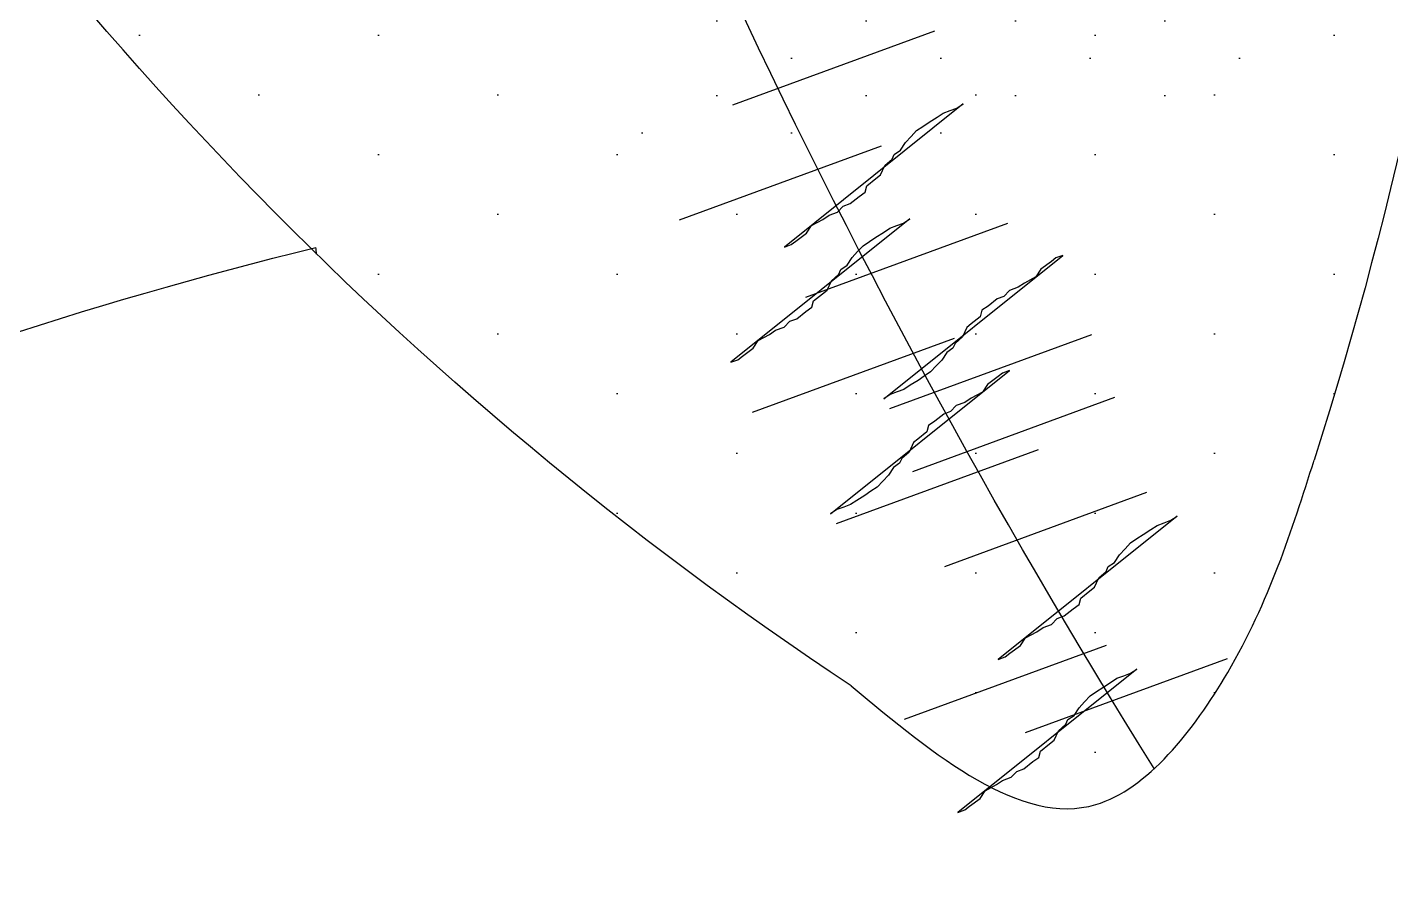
# Model space of a CAD drawing. Extents: x 3694 to 117786, y 20013 to 108631.
# Drawn here: x 25843.6 to 25971.1, y 84177.2 to 84256.7 of the extents above; entities that cross this region are included whole.
import ezdxf

# ---------------------------------------------------------------- set-up
doc = ezdxf.new("R2010")
doc.units = 0
doc.header["$LTSCALE"] = 1000
doc.header["$MEASUREMENT"] = 0
doc.layers.add('家具', color=253, linetype='Continuous')

# ---------------------------------------------------------------- blocks, each defined once
blk = doc.blocks.new('A$C6CBF3060')
at = {"layer": '家具'}
h = blk.add_hatch(dxfattribs=at)
h.set_pattern_fill('DOTS', color=8, scale=335.2800000195158, angle=-90.00000000000001, style=0)
h.set_pattern_definition([(270, (30849.11753504153, -17862.99907829171), (20.95500000121973, -10.47750000060987), [0, -20.95500000121974])])
edge = h.paths.add_edge_path()
edge.add_spline(control_points=[(3620.032944355196, 1020.167978249578), (3621.856950601301, 1029.223950294458), (3623.640356767137, 1038.254456721312), (3629.075648781851, 1066.661334569191), (3632.509525532267, 1085.952194047979), (3638.452392537998, 1124.35439882104), (3640.907859724044, 1143.394177388276), (3645.504487169259, 1187.965857300234), (3647.380020918004, 1213.570567535007), (3652.138734003369, 1291.274453085276), (3654.163834771207, 1344.379333391011), (3661.075878760414, 1425.081640880471), (3664.018153472578, 1452.133973591473), (3670.094233668715, 1492.753120009336), (3672.397098293724, 1506.299475706379), (3677.679535390045, 1533.370511049969), (3680.683231559953, 1546.95785375061), (3688.042565591692, 1576.433232332645), (3692.477545640613, 1592.158136530725), (3700.184732509224, 1618.288209221257), (3703.394472055632, 1628.838867633007), (3706.570199849586, 1639.277341819994)], knot_values=[0.007594318894714291, 0.007594318894714291, 0.007594318894714291, 0.007594318894714291, 1.009331685129112, 1.009331685129112, 3.166903830014817, 3.166903830014817, 5.324475974900523, 5.324475974900523, 8.146713981276132, 8.146713981276132, 13.78698518195698, 13.78698518195698, 16.6071207822974, 16.6071207822974, 18.01718858246761, 18.01718858246761, 19.42725638263783, 19.42725638263783, 21.11840045899928, 21.11840045899928, 22.2881602581128, 22.2881602581128, 22.2881602581128, 22.2881602581128], degree=3, periodic=0)
edge.add_ellipse((1789.99904669042, 2201.081587384349), major_axis=(1412.244489359956, 1412.244489359956), ratio=0.9999999999999818, start_angle=-61.33743676422674, end_angle=-48.55714826964773)
edge.add_ellipse((1789.99904669042, 1953.25083809936), major_axis=(1412.24448935993, -1412.24448935993), ratio=0.9999999999999885, start_angle=48.5571482696466, end_angle=61.33743676426361)
edge.add_spline(control_points=[(3706.570199849455, 2515.055083664098), (3703.394472055566, 2525.493557850958), (3700.184732509093, 2536.044216262839), (3692.477545640737, 2562.174288952727), (3688.042565592012, 2577.899193150166), (3680.683231560659, 2607.374571730539), (3677.679535390882, 2620.961914430154), (3672.397098294947, 2648.032949771052), (3670.094233670054, 2661.579305466817), (3664.018153474113, 2702.198451881093), (3661.075878761818, 2729.250784589662), (3655.986670472266, 2788.670379265524), (3654.145087228251, 2820.934697647885), (3652.42359686167, 2852.807937005808)], knot_values=[0.007594318904541566, 0.007594318904541566, 0.007594318904541566, 0.007594318904541566, 1.177354118008585, 1.177354118008585, 2.868498194319651, 2.868498194319651, 4.278565994361959, 4.278565994361959, 5.688633794404266, 5.688633794404266, 8.508769394488882, 8.508769394488882, 11.91787256770212, 11.91787256770212, 11.91787256770212, 11.91787256770212], degree=3, periodic=0)
edge.add_ellipse((3646.657623284387, 2875.236412280854), major_axis=(16.37502602226822, 16.37502602226821), ratio=0.9999999999995666, start_angle=225.8035234418923, end_angle=239.417541532368, ccw=False)
edge.add_ellipse((3511.087514728119, 3239.193560838379), major_axis=(290.1065513937293, 290.1065513937293), ratio=0.9999999999994232, start_angle=234.5429178462428, end_angle=244.3434878472222, ccw=False)
edge.add_ellipse((4291.384683319397, 2715.78940374251), major_axis=(510.6161812649055, -510.6161812649058), ratio=0.9999999999999988, start_angle=215.5301837112753, end_angle=236.2784491778619)
edge.add_ellipse((8058.381468311782, 2243.98490320702), major_axis=(3173.045961291781, -3173.045961291782), ratio=1, start_angle=220.7753203818918, end_angle=231.6420249032678)
edge.add_ellipse((4599.337569821713, 1341.637200631933), major_axis=(756.0877006785541, 756.0877006785539), ratio=0.9999999999999949, start_angle=113.9930274311128, end_angle=139.4777875760855)
edge.add_ellipse((3519.680850986653, 1232.139841819859), major_axis=(20.77520892349397, -20.77520892349398), ratio=0.999999999999889, start_angle=29.349690518414718, end_angle=107.31395154978779, ccw=False)
edge.add_ellipse((3261.400831811123, 1475.541992198378), major_axis=(269.5263520561113, -269.5263520561115), ratio=0.9999999999999978, start_angle=326.06965526290503, end_angle=363.74867896470926, ccw=False)
edge.add_ellipse((2985.936513544038, 1255.583835869416), major_axis=(269.5447157602681, 269.5447157602681), ratio=0.9999999999729833, start_angle=289.4364312615882, end_angle=291.1525348597326, ccw=False)
edge.add_ellipse((3270.637057203829, -411.6684627259383), major_axis=(1063.437138938921, 1063.437138938921), ratio=0.9999999999999937, start_angle=35.30528515153998, end_angle=42.74492259143477, ccw=False)
edge.add_ellipse((3474.324288661912, 860.0126218386868), major_axis=(153.1024992137935, -153.1024992137935), ratio=0.999999999999859, start_angle=92.70420918075928, end_angle=121.7648417998393, ccw=False)
edge = h.paths.add_edge_path()
edge.add_ellipse((3560.315809361586, 903.7363475695056), major_axis=(59.62128638761727, 59.62128638761727), ratio=0.9999999999999157, start_angle=248.1334738211491, end_angle=277.7178630449272)
edge.add_ellipse((3511.524035592221, 931.7299106341088), major_axis=(99.19644208316629, 99.19644208316625), ratio=0.9999999999997502, start_angle=-79.30676778778508, end_angle=-64.31921627686972)
edge.add_ellipse((3386.72601415019, 2442.541419907149), major_axis=(1116.038544759257, -1116.038544759258), ratio=0.9999999999999984, start_angle=303.32411686118166, end_angle=324.37804893725087, ccw=False)
edge.add_spline(control_points=[(3067.313977831232, 896.8829783906913), (3067.116512627828, 894.6964287364499), (3066.26218761129, 885.1096334103167), (3065.674442368967, 875.0971932240427), (3064.819310103077, 865.6985716819399)], knot_values=[0, 0, 0, 0, 0.2418033642713523, 1.052830296575082, 1.052830296575082, 1.052830296575082, 1.052830296575082], degree=3, periodic=0)
edge.add_ellipse((3026.907071228037, 868.9988679855887), major_axis=(26.90938323527025, 26.90938323527025), ratio=0.9999999999999187, start_angle=238.7767705824798, end_angle=310.27284356007203, ccw=False)
edge.add_ellipse((3357.089655062053, 4875.541364723143), major_axis=(2868.190797183439, -2868.19079718344), ratio=0.999999999999999, start_angle=310.4593117003497, end_angle=318.3404531218047)
edge = h.paths.add_edge_path()
edge.add_ellipse((3560.315809361266, 3250.596077914459), major_axis=(59.62128638763784, -59.62128638763787), ratio=0.9999999999995934, start_angle=82.28213695507955, end_angle=111.8665261788591)
edge.add_ellipse((3357.089655062751, -721.208939239179), major_axis=(2868.190797183605, 2868.190797183604), ratio=0.9999999999999925, start_angle=41.65954687821016, end_angle=49.54410408661445)
edge.add_ellipse((3026.730802552287, 3285.298579970644), major_axis=(26.90938323526915, -26.90938323526915), ratio=0.9999999999999033, start_angle=49.98346972011012, end_angle=121.3236457343994, ccw=False)
edge.add_spline(control_points=[(3064.642559511616, 3288.604407622486), (3064.979431703308, 3284.907876167901), (3065.254021153691, 3281.472108143695), (3065.500446844075, 3278.209911560098)], knot_values=[0, 0, 0, 0, 0.3189857557440551, 0.3189857557440551, 0.3189857557440551, 0.3189857557440551], degree=3, periodic=0)
edge.add_ellipse((3494.988468096315, -267.6566824607653), major_axis=(2525.631590611771, -2525.631590611772), ratio=0.9999999999999991, start_angle=132.8754075785099, end_angle=141.9062269296692, ccw=False)
edge = h.paths.add_edge_path()
edge.add_ellipse((3346.428693505171, 2814.744027245259), major_axis=(221.1621733483969, -221.1621733483971), ratio=0.9999999999999994, start_angle=219.8560000035077, end_angle=290.9319768433341)
edge.add_ellipse((3437.151632962174, 2555.301954592251), major_axis=(155.4479335070494, -155.4479335070496), ratio=0.9999999999999929, start_angle=231.8281592482279, end_angle=294.8810682384705)
edge.add_ellipse((2813.700149012111, 2180.201737340405), major_axis=(405.3237387993505, 405.3237387993504), ratio=0.9999999999999992, start_angle=285.52623263396157, end_angle=332.11357467867344, ccw=False)
edge.add_ellipse((3523.712787324905, 1599.059105694443), major_axis=(258.8230775298201, 258.82307752982), ratio=0.9999999999999818, start_angle=80.19826500577827, end_angle=130.5062586859865)
edge.add_ellipse((3249.266929159778, 1365.594833926676), major_axis=(196.0891473908119, -196.0891473908119), ratio=0.9999999999999981, start_angle=154.0384846775883, end_angle=216.6923729745889)
edge.add_ellipse((3335.197817287255, 909.3636444261319), major_axis=(433.6778078787909, 433.6778078787906), ratio=0.999999999999949, start_angle=80.98112304628877, end_angle=109.8781780001218)
edge.add_ellipse((18467.36806691358, 2025.981614987111), major_axis=(11109.2260467442, 11109.22604674419), ratio=0.9999999999995928, start_angle=138.1241672681158, end_angle=138.7143909774701)
edge.add_spline(control_points=[(2789.552410904224, 1008.188427614892), (2796.579734544641, 1007.746763104577), (2803.725178327077, 1007.646570336328), (2811.231307050359, 1007.927036234807)], knot_values=[2.293510373809953, 2.293510373809953, 2.293510373809953, 2.293510373809953, 2.979732802934619, 2.979732802934619, 2.979732802934619, 2.979732802934619], degree=3, periodic=0)
edge.add_spline(control_points=[(2811.231307050359, 1007.927036234807), (2815.450479755054, 1008.084685284808), (2826.805456678361, 1008.812973134682), (2842.780722635296, 1010.871307693131), (2839.120250166125, 1024.618026985154), (2842.859477051599, 1028.393799632864), (2845.636094539273, 1029.971073038905)], knot_values=[2.979732802934619, 2.979732802934619, 2.979732802934619, 2.979732802934619, 3.36545639614831, 3.990521829336836, 4.278466320926378, 4.605763273049225, 4.605763273049225, 4.605763273049225, 4.605763273049225], degree=3, periodic=0)
edge.add_spline(control_points=[(2845.636094539273, 1029.971073038905), (2848.422474729079, 1031.553892203377), (2852.001820499405, 1032.702305534669), (2855.58116626992, 1033.850718865961)], knot_values=[4.605763273049225, 4.605763273049225, 4.605763273049225, 4.605763273049225, 4.934211014792284, 4.934211014792284, 4.934211014792284, 4.934211014792284], degree=3, periodic=0)
edge.add_ellipse((3270.637057203829, -411.6684627259383), major_axis=(1063.437138939227, 1063.437138939227), ratio=0.9999999999998375, start_angle=52.795632896919415, end_angle=61.02050574382298, ccw=False)
edge.add_ellipse((3199.316362891543, 1348.14039130005), major_axis=(212.5834902189315, 212.5834902189315), ratio=0.9999999999999212, start_angle=165.6335501199894, end_angle=198.8130742464472, ccw=False)
edge.add_ellipse((3199.413119119788, 1029.520550322999), major_axis=(217.1797520411045, -217.1797520411046), ratio=0.9999999999998674, start_angle=151.0252170128921, end_angle=192.4102655699839, ccw=False)
edge.add_ellipse((3551.448439235653, 1156.134686465819), major_axis=(331.0872910150433, -331.0872910150434), ratio=0.9999999999999813, start_angle=177.8463850309959, end_angle=203.8962665094932, ccw=False)
edge.add_ellipse((2984.329156197491, 1140.779664811776), major_axis=(308.6143108805782, 308.6143108805783), ratio=0.99999999999966, start_angle=2.0533838449994732, end_angle=10.260448050109005, ccw=False)
edge.add_spline(control_points=[(3281.687451026184, 1460.253654765613), (3290.639455244702, 1453.204405174176), (3313.081898206045, 1435.532118832798), (3303.305460116768, 1498.775473405309), (3326.318821677465, 1533.829908224947), (3353.544751881607, 1593.430233467796), (3320.947959299898, 1659.060984562777), (3340.190178442157, 1740.826539046509), (3356.126177953687, 1827.657185362103), (3415.808870579021, 1863.793903553702), (3424.432073950476, 1919.337591101754), (3457.289777258164, 1907.517444122117), (3458.775801431591, 1924.683027975876), (3459.456346832347, 1933.619102174609)], knot_values=[28.72622828787619, 28.72622828787619, 28.72622828787619, 28.72622828787619, 29.65137003608691, 31.04553471454428, 32.97090723718488, 34.80045963000916, 37.53798117998499, 40.13244696109814, 43.73799823656201, 46.29924793153518, 47.53881564063179, 48.20545028199999, 48.98405692497199, 48.98405692497199, 48.98405692497199, 48.98405692550385], degree=3, periodic=0)
edge.add_ellipse((-2827.432287128104, 2095.358859361608), major_axis=(4446.972478264837, 4446.972478264834), ratio=0.9999999999999976, start_angle=-46.47369586912973, end_angle=-42.84626635100496)
edge.add_spline(control_points=[(3457.093905025751, 2331.703914353799), (3455.691781476875, 2345.589783137202), (3452.514928848803, 2370.097512984801), (3408.946969250035, 2401.111465854163), (3388.218704290179, 2469.690945094218), (3352.769053081218, 2533.335634224328), (3364.030625280458, 2604.82269811142), (3327.271703467311, 2627.476138575294), (3294.9122366675, 2714.330123526699), (3294.341436591865, 2693.091429919492)], knot_values=[0, 0, 0, 1.163513729807164e-12, 1.426783815582302, 2.507845637052222, 5.446644405802077, 8.794161911986935, 10.36550993041577, 12.19506232323765, 14.47634677036475, 14.47634677036475, 14.47634677036475, 14.47634677036475], degree=3, periodic=0)
edge.add_ellipse((3687.441035538191, 2947.473610607776), major_axis=(331.0872910150615, -331.0872910150615), ratio=0.9999999999999547, start_angle=233.1899730444863, end_angle=257.9076692015958, ccw=False)
edge.add_ellipse((3372.605812031026, 3149.559701468508), major_axis=(217.1797520411107, -217.1797520411108), ratio=0.9999999999999556, start_angle=244.6759739839959, end_angle=286.0610225410798, ccw=False)
edge.add_ellipse((3301.30499854072, 2839.020160634274), major_axis=(212.5834902198476, 212.5834902198476), ratio=0.9999999999956851, start_angle=85.14470269029368, end_angle=91.45268943398088, ccw=False)
edge.add_ellipse((3267.100022714898, 4450.91484517249), major_axis=(983.775240623166, 983.775240623166), ratio=0.9999999999998531, start_angle=208.0880272447276, end_angle=218.4118439115923, ccw=False)
edge.add_spline(control_points=[(2862.37711883695, 3119.814991966967), (2856.867087630577, 3121.622537046678), (2851.35705642408, 3123.430082126131), (2848.768473186879, 3126.813406541194)], knot_values=[4.42752981046754, 4.42752981046754, 4.42752981046754, 4.42752981046754, 4.934211014792284, 4.934211014792284, 4.934211014792284, 4.934211014792284], degree=3, periodic=0)
edge.add_ellipse((3341.197146602492, 3246.534314250937), major_axis=(358.3427787361459, -358.3427787361463), ratio=0.999999999999975, start_angle=238.6648212037559, end_angle=277.816367146285)
h = blk.add_hatch(dxfattribs=at)
h.set_pattern_fill('DOTS', color=8, scale=178.8160000104085, angle=-90.00000000000001, style=0)
h.set_pattern_definition([(90, (19419.91467265415, 11841.09606291521), (11.17600000065053, 5.588000000325262), [0, -11.17600000065053])])
edge = h.paths.add_edge_path(flags=17)
edge.add_ellipse((3512.052022088705, 1537.039152838337), major_axis=(23.25952561888595, -23.25952561888596), ratio=0.9999999999999566, start_angle=197.4293742980922, end_angle=247.2256321012528)
edge.add_ellipse((3405.089068006848, 1488.22521427691), major_axis=(59.90464916680112, 59.9046491668011), ratio=0.9999999999999393, start_angle=-19.5751923782937, end_angle=24.16555291353093)
edge.add_ellipse((3447.156263500743, 1522.360028411396), major_axis=(32.94986328206128, 32.94986328206127), ratio=0.9999999999999538, start_angle=-5.078446253501681, end_angle=59.84114380388081, ccw=False)
edge = h.paths.add_edge_path(flags=17)
edge.add_ellipse((2756.634867780711, 1621.855052317827), major_axis=(481.3748926490825, -481.3748926490827), ratio=0.9999999999980935, start_angle=400.4122738737361, end_angle=401.14692602743605, ccw=False)
edge.add_ellipse((3381.541444735376, 1556.026816461963), major_axis=(38.8000368264333, -38.80003682643331), ratio=0.9999999999998465, start_angle=56.96626177507412, end_angle=128.4606080737423)
edge.add_ellipse((3389.654311773622, 1631.853647203665), major_axis=(15.12758440161141, -15.12758440161141), ratio=0.9999999999999712, start_angle=310.0022228544645, end_angle=447.0101969954212)
edge.add_ellipse((3345.102416092785, 1578.430038740866), major_axis=(64.19840911925914, -64.19840911925917), ratio=0.9999999999999993, start_angle=43.53494098790259, end_angle=93.25647343301858, ccw=False)
edge = h.paths.add_edge_path()
edge.add_ellipse((3173.060657035217, 1553.928150722095), major_axis=(242.037112230793, 242.037112230793), ratio=0.9999999999999936, start_angle=258.5394166081302, end_angle=308.1497845990816, ccw=False)
edge.add_spline(control_points=[(3362.180682135797, 1268.625603414799), (3354.239474415954, 1262.044177846979), (3344.133058035513, 1253.668294793435), (3335.545590784393, 1259.297138530506), (3333.822581068765, 1260.887023014075)], knot_values=[0, 0, 0, 0, 1.42238482592121, 1.810204922351612, 1.810204922351612, 1.810204922351612, 1.810204922351612], degree=3, periodic=0)
edge.add_ellipse((2756.634867796784, 1621.855052313091), major_axis=(481.3748926400921, -481.3748926400922), ratio=0.9999999999984875, start_angle=12.9785078464626, end_angle=17.57136510295455)
edge.add_ellipse((3199.671737715864, 1567.906436618163), major_axis=(216.1019309944975, -216.1019309944976), ratio=0.9999999999999805, start_angle=346.8345493291795, end_angle=397.9332034731351)
edge.add_ellipse((3045.703676463672, 1632.760466246171), major_axis=(331.3486877331227, -331.3486877331229), ratio=0.9999999999999989, start_angle=32.37103093941994, end_angle=75.25655211311418)
edge.add_ellipse((2456.054096705782, 1773.593615179783), major_axis=(706.3772336368138, 706.3772336368138), ratio=0.9999999999997193, start_angle=-39.52687022804582, end_angle=-36.92237628317469)
edge.add_spline(control_points=[(3445.111206679256, 1913.963218771354), (3448.830660995882, 1914.128447938096), (3460.107711744393, 1911.968167921183), (3462.998604643501, 1900.275516595619), (3464.95021363916, 1892.381940352421)], knot_values=[0, 0, 0, 0, 0.5819764206049407, 1.791185280154921, 1.791185280154921, 1.791185280154921, 1.791185280154921], degree=3, periodic=0)
edge.add_ellipse((3015.109885895014, 1642.828336586739), major_axis=(363.7535715408054, -363.7535715408055), ratio=0.9999999999999993, start_angle=390.3935585979345, end_angle=434.019778702312, ccw=False)
edge = h.paths.add_edge_path()
edge.add_spline(control_points=[(3421.156827763138, 1894.308101638162), (3425.036458086157, 1901.313424356293), (3430.42926785857, 1911.051046157649), (3441.925963692418, 1913.821720852757), (3445.111206679256, 1913.963218771354)], knot_values=[1.791185280154921, 1.791185280154921, 1.791185280154921, 1.791185280154921, 3.069002213139684, 3.567391534373676, 3.567391534373676, 3.567391534373676, 3.567391534373676], degree=3, periodic=0)
edge.add_ellipse((2456.054096705782, 1773.593615179525), major_axis=(706.3772336370577, 706.3772336370574), ratio=0.999999999999922, start_angle=320.47312977196174, end_angle=323.0776237168323, ccw=False)
edge.add_ellipse((3756.002993319547, 1614.615316424457), major_axis=(281.0686011683609, 281.0686011683609), ratio=0.9999999999999806, start_angle=95.23358330781208, end_angle=138.9317992611657)
edge.add_ellipse((3762.004384130836, 1449.86522315249), major_axis=(300.7962628522073, -300.7962628522074), ratio=0.9999999999999956, start_angle=206.1422413992029, end_angle=244.4432589827649)
edge.add_ellipse((2756.634867796784, 1621.855052313091), major_axis=(481.3748926400507, -481.3748926400505), ratio=0.999999999997209, start_angle=372.9785078464747, end_angle=377.5713651029771, ccw=False)
edge.add_spline(control_points=[(3333.822581068765, 1260.887023014075), (3331.207753867588, 1263.299820316828), (3324.080109855582, 1273.317570021227), (3320.953744327249, 1283.146645357101), (3318.856340284947, 1289.740737492688)], knot_values=[1.810204922351612, 1.810204922351612, 1.810204922351612, 1.810204922351612, 2.398757922429805, 3.598446597238173, 3.598446597238173, 3.598446597238173, 3.598446597238173], degree=3, periodic=0)
edge.add_ellipse((3689.15860647869, 1407.743611630103), major_axis=(274.8167086013966, 274.8167086013965), ratio=0.9999999999999986, start_angle=107.85150721330089, end_angle=152.6753304847041, ccw=False)
edge.add_ellipse((3633.610958523866, 1676.428645746197), major_axis=(215.1838922609005, 215.1838922609004), ratio=0.9999999999999896, start_angle=89.27769578140129, end_angle=152.4675057723358, ccw=False)
h = blk.add_hatch(dxfattribs=at)
h.set_pattern_fill('DOTS', color=8, scale=111.7600000065053, angle=-90.00000000000001, style=0)
h.set_pattern_definition([(270, (-19907.95070793648, 91951.28892525556), (6.985000000406579, -3.492500000203292), [0, -6.98500000040658])])
edge = h.paths.add_edge_path()
edge.add_ellipse((3314.360527629164, 911.2052765641201), major_axis=(290.1065513936987, 290.1065513936986), ratio=0.9999999999998728, start_angle=35.18648228385678, end_angle=43.96553536475812)
edge.add_ellipse((3190.559378030208, 1364.542107422694), major_axis=(97.66234371941425, -97.6623437194143), ratio=0.9999999999999937, start_angle=26.80313823718866, end_angle=71.9801915166628)
edge.add_ellipse((2984.329156197491, 1140.779664811329), major_axis=(308.6143108806361, 308.6143108806361), ratio=0.9999999999999354, start_angle=338.5948503737864, end_angle=356.0153580243669, ccw=False)
at = {"layer": '家具', "color": 8, "linetype": 'Continuous'}
for p, q in [((3354.386428699756, 1329.85447852697), (3373.289640224175, 1322.928730022682)), ((3354.386428699756, 1329.85447852697), (3373.289640224175, 1322.928730022682)), ((3354.386428699756, 1329.85447852697), (3373.289640224175, 1322.928730022682)), ((3354.386428699756, 1329.85447852697), (3373.289640224175, 1322.928730022682)), ((3359.378851743895, 1319.088501204711), (3378.282063268212, 1312.162752700646)), ((3359.378851743895, 1319.088501204711), (3378.282063268212, 1312.162752700646)), ((3359.378851743895, 1319.088501204711), (3378.282063268212, 1312.162752700646)), ((3359.378851743895, 1319.088501204711), (3378.282063268212, 1312.162752700646)), ((3366.409735525252, 1304.9771085922), (3347.506524000964, 1311.902857096491)), ((3366.409735525252, 1304.9771085922), (3347.506524000964, 1311.902857096491)), ((3366.409735525252, 1304.9771085922), (3347.506524000964, 1311.902857096491)), ((3366.409735525252, 1304.9771085922), (3347.506524000964, 1311.902857096491)), ((3358.566038018507, 1294.561306110845), (3339.66282649419, 1301.48705461491)), ((3358.566038018507, 1294.561306110845), (3339.66282649419, 1301.48705461491)), ((3358.566038018507, 1294.561306110845), (3339.66282649419, 1301.48705461491)), ((3358.566038018507, 1294.561306110845), (3339.66282649419, 1301.48705461491)), ((3371.40215856929, 1294.211131270167), (3352.498947044973, 1301.136879774425)), ((3371.40215856929, 1294.211131270167), (3352.498947044973, 1301.136879774425)), ((3371.40215856929, 1294.211131270167), (3352.498947044973, 1301.136879774425)), ((3371.40215856929, 1294.211131270167), (3352.498947044973, 1301.136879774425)), ((3356.412987455384, 1288.684747036808), (3337.509775931037, 1295.610495540874)), ((3356.412987455384, 1288.684747036808), (3337.509775931037, 1295.610495540874)), ((3356.412987455384, 1288.684747036808), (3337.509775931037, 1295.610495540874)), ((3356.412987455384, 1288.684747036808), (3337.509775931037, 1295.610495540874)), ((3363.558461062647, 1283.795328788779), (3344.655249538228, 1290.721077292845)), ((3363.558461062647, 1283.795328788779), (3344.655249538228, 1290.721077292845)), ((3363.558461062647, 1283.795328788779), (3344.655249538228, 1290.721077292845)), ((3363.558461062647, 1283.795328788779), (3344.655249538228, 1290.721077292845)), ((3334.547163770032, 1286.697846918636), (3353.450375294378, 1279.772098414345)), ((3334.547163770032, 1286.697846918636), (3353.450375294378, 1279.772098414345)), ((3334.547163770032, 1286.697846918636), (3353.450375294378, 1279.772098414345)), ((3334.547163770032, 1286.697846918636), (3353.450375294378, 1279.772098414345)), ((3338.321391183214, 1272.398005651317), (3357.224602707567, 1265.472257147219)), ((3338.321391183214, 1272.398005651317), (3357.224602707567, 1265.472257147219)), ((3338.321391183214, 1272.398005651317), (3357.224602707567, 1265.472257147219)), ((3338.321391183214, 1272.398005651317), (3357.224602707567, 1265.472257147219)), ((3326.984996074374, 1271.150604542985), (3345.888207598786, 1264.224856038694)), ((3326.984996074374, 1271.150604542985), (3345.888207598786, 1264.224856038694)), ((3326.984996074374, 1271.150604542985), (3345.888207598786, 1264.224856038694)), ((3326.984996074374, 1271.150604542985), (3345.888207598786, 1264.224856038694))]:
    blk.add_line(p, q, dxfattribs=at)
for points in [[(3368.426514159357, 1309.655262091172), (3367.78512971192, 1309.890252181202), (3367.362838898749, 1310.226840860691), (3366.357911160667, 1310.958765741954), (3365.892769280654, 1311.674794167673), (3364.829933528417, 1312.246065358424), (3364.247296603498, 1312.641401560395), (3363.445566044102, 1312.935139172943), (3362.921369062933, 1313.489981978226), (3362.279984615408, 1313.724972068259), (3361.435402989191, 1314.398149427037), (3360.852766064148, 1314.793485629009), (3360.708316407887, 1315.392019009501), (3359.86373478164, 1316.065196368476), (3359.441443968564, 1316.401785047736), (3359.03504961107, 1317.278159585425), (3358.350814096695, 1317.892589421659), (3358.147616917915, 1318.330776690407), (3357.564979992967, 1318.726112892375), (3357.09983811299, 1319.442141317872), (3356.575948710459, 1319.997823631842), (3356.052059307935, 1320.553505945591), (3355.469422382921, 1320.948842147369), (3354.886785457973, 1321.344178349369), (3354.144641929546, 1321.79795449509), (3353.562005004533, 1322.193290697094), (3352.920620557037, 1322.428280787124), (3352.279236109476, 1322.663270877158), (3351.696599184463, 1323.058607078936)], [(3368.426514159357, 1309.655262091172), (3367.78512971192, 1309.890252181202), (3367.362838898749, 1310.226840860691), (3366.357911160667, 1310.958765741954), (3365.892769280654, 1311.674794167673), (3364.829933528417, 1312.246065358424), (3364.247296603498, 1312.641401560395), (3363.445566044102, 1312.935139172943), (3362.921369062933, 1313.489981978226), (3362.279984615408, 1313.724972068259), (3361.435402989191, 1314.398149427037), (3360.852766064148, 1314.793485629009), (3360.708316407887, 1315.392019009501), (3359.86373478164, 1316.065196368476), (3359.441443968564, 1316.401785047736), (3359.03504961107, 1317.278159585425), (3358.350814096695, 1317.892589421659), (3358.147616917915, 1318.330776690407), (3357.564979992967, 1318.726112892375), (3357.09983811299, 1319.442141317872), (3356.575948710459, 1319.997823631842), (3356.052059307935, 1320.553505945591), (3355.469422382921, 1320.948842147369), (3354.886785457973, 1321.344178349369), (3354.144641929546, 1321.79795449509), (3353.562005004533, 1322.193290697094), (3352.920620557037, 1322.428280787124), (3352.279236109476, 1322.663270877158), (3351.696599184463, 1323.058607078936)], [(3368.426514159357, 1309.655262091172), (3367.78512971192, 1309.890252181202), (3367.362838898749, 1310.226840860691), (3366.357911160667, 1310.958765741954), (3365.892769280654, 1311.674794167673), (3364.829933528417, 1312.246065358424), (3364.247296603498, 1312.641401560395), (3363.445566044102, 1312.935139172943), (3362.921369062933, 1313.489981978226), (3362.279984615408, 1313.724972068259), (3361.435402989191, 1314.398149427037), (3360.852766064148, 1314.793485629009), (3360.708316407887, 1315.392019009501), (3359.86373478164, 1316.065196368476), (3359.441443968564, 1316.401785047736), (3359.03504961107, 1317.278159585425), (3358.350814096695, 1317.892589421659), (3358.147616917915, 1318.330776690407), (3357.564979992967, 1318.726112892375), (3357.09983811299, 1319.442141317872), (3356.575948710459, 1319.997823631842), (3356.052059307935, 1320.553505945591), (3355.469422382921, 1320.948842147369), (3354.886785457973, 1321.344178349369), (3354.144641929546, 1321.79795449509), (3353.562005004533, 1322.193290697094), (3352.920620557037, 1322.428280787124), (3352.279236109476, 1322.663270877158), (3351.696599184463, 1323.058607078936)], [(3368.426514159357, 1309.655262091172), (3367.78512971192, 1309.890252181202), (3367.362838898749, 1310.226840860691), (3366.357911160667, 1310.958765741954), (3365.892769280654, 1311.674794167673), (3364.829933528417, 1312.246065358424), (3364.247296603498, 1312.641401560395), (3363.445566044102, 1312.935139172943), (3362.921369062933, 1313.489981978226), (3362.279984615408, 1313.724972068259), (3361.435402989191, 1314.398149427037), (3360.852766064148, 1314.793485629009), (3360.708316407887, 1315.392019009501), (3359.86373478164, 1316.065196368476), (3359.441443968564, 1316.401785047736), (3359.03504961107, 1317.278159585425), (3358.350814096695, 1317.892589421659), (3358.147616917915, 1318.330776690407), (3357.564979992967, 1318.726112892375), (3357.09983811299, 1319.442141317872), (3356.575948710459, 1319.997823631842), (3356.052059307935, 1320.553505945591), (3355.469422382921, 1320.948842147369), (3354.886785457973, 1321.344178349369), (3354.144641929546, 1321.79795449509), (3353.562005004533, 1322.193290697094), (3352.920620557037, 1322.428280787124), (3352.279236109476, 1322.663270877158), (3351.696599184463, 1323.058607078936)], [(3373.418937203496, 1298.889284769106), (3372.777552755935, 1299.124274859136), (3372.355261942794, 1299.460863538621), (3371.350334204712, 1300.192788419889), (3370.885192324698, 1300.908816845604), (3369.822356572557, 1301.480088036358), (3369.239719647543, 1301.875424238329), (3368.437989088139, 1302.169161850685), (3367.913792106978, 1302.72400465616), (3367.272407659417, 1302.95899474619), (3366.427826033207, 1303.632172104972), (3365.845189108193, 1304.027508306943), (3365.70073945199, 1304.626041687436), (3364.856157825743, 1305.299219046407), (3364.433867012609, 1305.635807725703), (3364.027472655114, 1306.512182263359), (3363.343237140711, 1307.126612099622), (3363.140039962025, 1307.564799368338), (3362.557403036983, 1307.960135570342), (3362.092261156999, 1308.676163995835), (3361.568371754467, 1309.231846309776), (3361.044482351943, 1309.787528623525), (3360.46184542706, 1310.182864825303), (3359.879208502047, 1310.578201027303), (3359.137064973591, 1311.031977173025), (3358.554428048577, 1311.427313375025), (3357.913043601053, 1311.662303465058), (3357.271659153492, 1311.897293555092), (3356.689022228602, 1312.29262975687)], [(3373.418937203496, 1298.889284769106), (3372.777552755935, 1299.124274859136), (3372.355261942794, 1299.460863538621), (3371.350334204712, 1300.192788419889), (3370.885192324698, 1300.908816845604), (3369.822356572557, 1301.480088036358), (3369.239719647543, 1301.875424238329), (3368.437989088139, 1302.169161850685), (3367.913792106978, 1302.72400465616), (3367.272407659417, 1302.95899474619), (3366.427826033207, 1303.632172104972), (3365.845189108193, 1304.027508306943), (3365.70073945199, 1304.626041687436), (3364.856157825743, 1305.299219046407), (3364.433867012609, 1305.635807725703), (3364.027472655114, 1306.512182263359), (3363.343237140711, 1307.126612099622), (3363.140039962025, 1307.564799368338), (3362.557403036983, 1307.960135570342), (3362.092261156999, 1308.676163995835), (3361.568371754467, 1309.231846309776), (3361.044482351943, 1309.787528623525), (3360.46184542706, 1310.182864825303), (3359.879208502047, 1310.578201027303), (3359.137064973591, 1311.031977173025), (3358.554428048577, 1311.427313375025), (3357.913043601053, 1311.662303465058), (3357.271659153492, 1311.897293555092), (3356.689022228602, 1312.29262975687)], [(3373.418937203496, 1298.889284769106), (3372.777552755935, 1299.124274859136), (3372.355261942794, 1299.460863538621), (3371.350334204712, 1300.192788419889), (3370.885192324698, 1300.908816845604), (3369.822356572557, 1301.480088036358), (3369.239719647543, 1301.875424238329), (3368.437989088139, 1302.169161850685), (3367.913792106978, 1302.72400465616), (3367.272407659417, 1302.95899474619), (3366.427826033207, 1303.632172104972), (3365.845189108193, 1304.027508306943), (3365.70073945199, 1304.626041687436), (3364.856157825743, 1305.299219046407), (3364.433867012609, 1305.635807725703), (3364.027472655114, 1306.512182263359), (3363.343237140711, 1307.126612099622), (3363.140039962025, 1307.564799368338), (3362.557403036983, 1307.960135570342), (3362.092261156999, 1308.676163995835), (3361.568371754467, 1309.231846309776), (3361.044482351943, 1309.787528623525), (3360.46184542706, 1310.182864825303), (3359.879208502047, 1310.578201027303), (3359.137064973591, 1311.031977173025), (3358.554428048577, 1311.427313375025), (3357.913043601053, 1311.662303465058), (3357.271659153492, 1311.897293555092), (3356.689022228602, 1312.29262975687)], [(3373.418937203496, 1298.889284769106), (3372.777552755935, 1299.124274859136), (3372.355261942794, 1299.460863538621), (3371.350334204712, 1300.192788419889), (3370.885192324698, 1300.908816845604), (3369.822356572557, 1301.480088036358), (3369.239719647543, 1301.875424238329), (3368.437989088139, 1302.169161850685), (3367.913792106978, 1302.72400465616), (3367.272407659417, 1302.95899474619), (3366.427826033207, 1303.632172104972), (3365.845189108193, 1304.027508306943), (3365.70073945199, 1304.626041687436), (3364.856157825743, 1305.299219046407), (3364.433867012609, 1305.635807725703), (3364.027472655114, 1306.512182263359), (3363.343237140711, 1307.126612099622), (3363.140039962025, 1307.564799368338), (3362.557403036983, 1307.960135570342), (3362.092261156999, 1308.676163995835), (3361.568371754467, 1309.231846309776), (3361.044482351943, 1309.787528623525), (3360.46184542706, 1310.182864825303), (3359.879208502047, 1310.578201027303), (3359.137064973591, 1311.031977173025), (3358.554428048577, 1311.427313375025), (3357.913043601053, 1311.662303465058), (3357.271659153492, 1311.897293555092), (3356.689022228602, 1312.29262975687)], [(3342.37290199579, 1308.883963472384), (3343.014286443315, 1308.648973382351), (3343.436577256485, 1308.312384702866), (3344.441504994575, 1307.580459821602), (3344.906646874551, 1306.864431395883), (3345.970322135159, 1306.292852626397), (3346.552959060202, 1305.897516424586), (3347.354689619569, 1305.603778812037), (3347.878886600767, 1305.048936006755), (3348.520271048263, 1304.813945916725), (3349.364852674509, 1304.140768557976), (3349.947489599552, 1303.745432355972), (3350.091939255726, 1303.146898975287), (3350.935681373601, 1302.47402919508), (3351.357972186677, 1302.137440515817), (3351.764366544172, 1301.261065978131), (3352.448602058539, 1300.646636141897), (3352.651799237225, 1300.208448873149), (3353.234436162238, 1299.813112671178), (3353.69957804228, 1299.097084245652), (3354.223467444783, 1298.541401931714), (3354.747356847278, 1297.985719617966), (3355.329993772226, 1297.590383416187), (3355.912630697239, 1297.195047214183), (3356.655613734125, 1296.740963489698), (3357.238250659138, 1296.34562728789), (3357.879635106699, 1296.110637197889), (3358.521019554195, 1295.875647107823), (3359.103656479143, 1295.480310905856)], [(3342.37290199579, 1308.883963472384), (3343.014286443315, 1308.648973382351), (3343.436577256485, 1308.312384702866), (3344.441504994575, 1307.580459821602), (3344.906646874551, 1306.864431395883), (3345.970322135159, 1306.292852626397), (3346.552959060202, 1305.897516424586), (3347.354689619569, 1305.603778812037), (3347.878886600767, 1305.048936006755), (3348.520271048263, 1304.813945916725), (3349.364852674509, 1304.140768557976), (3349.947489599552, 1303.745432355972), (3350.091939255726, 1303.146898975287), (3350.935681373601, 1302.47402919508), (3351.357972186677, 1302.137440515817), (3351.764366544172, 1301.261065978131), (3352.448602058539, 1300.646636141897), (3352.651799237225, 1300.208448873149), (3353.234436162238, 1299.813112671178), (3353.69957804228, 1299.097084245652), (3354.223467444783, 1298.541401931714), (3354.747356847278, 1297.985719617966), (3355.329993772226, 1297.590383416187), (3355.912630697239, 1297.195047214183), (3356.655613734125, 1296.740963489698), (3357.238250659138, 1296.34562728789), (3357.879635106699, 1296.110637197889), (3358.521019554195, 1295.875647107823), (3359.103656479143, 1295.480310905856)], [(3342.37290199579, 1308.883963472384), (3343.014286443315, 1308.648973382351), (3343.436577256485, 1308.312384702866), (3344.441504994575, 1307.580459821602), (3344.906646874551, 1306.864431395883), (3345.970322135159, 1306.292852626397), (3346.552959060202, 1305.897516424586), (3347.354689619569, 1305.603778812037), (3347.878886600767, 1305.048936006755), (3348.520271048263, 1304.813945916725), (3349.364852674509, 1304.140768557976), (3349.947489599552, 1303.745432355972), (3350.091939255726, 1303.146898975287), (3350.935681373601, 1302.47402919508), (3351.357972186677, 1302.137440515817), (3351.764366544172, 1301.261065978131), (3352.448602058539, 1300.646636141897), (3352.651799237225, 1300.208448873149), (3353.234436162238, 1299.813112671178), (3353.69957804228, 1299.097084245652), (3354.223467444783, 1298.541401931714), (3354.747356847278, 1297.985719617966), (3355.329993772226, 1297.590383416187), (3355.912630697239, 1297.195047214183), (3356.655613734125, 1296.740963489698), (3357.238250659138, 1296.34562728789), (3357.879635106699, 1296.110637197889), (3358.521019554195, 1295.875647107823), (3359.103656479143, 1295.480310905856)], [(3342.37290199579, 1308.883963472384), (3343.014286443315, 1308.648973382351), (3343.436577256485, 1308.312384702866), (3344.441504994575, 1307.580459821602), (3344.906646874551, 1306.864431395883), (3345.970322135159, 1306.292852626397), (3346.552959060202, 1305.897516424586), (3347.354689619569, 1305.603778812037), (3347.878886600767, 1305.048936006755), (3348.520271048263, 1304.813945916725), (3349.364852674509, 1304.140768557976), (3349.947489599552, 1303.745432355972), (3350.091939255726, 1303.146898975287), (3350.935681373601, 1302.47402919508), (3351.357972186677, 1302.137440515817), (3351.764366544172, 1301.261065978131), (3352.448602058539, 1300.646636141897), (3352.651799237225, 1300.208448873149), (3353.234436162238, 1299.813112671178), (3353.69957804228, 1299.097084245652), (3354.223467444783, 1298.541401931714), (3354.747356847278, 1297.985719617966), (3355.329993772226, 1297.590383416187), (3355.912630697239, 1297.195047214183), (3356.655613734125, 1296.740963489698), (3357.238250659138, 1296.34562728789), (3357.879635106699, 1296.110637197889), (3358.521019554195, 1295.875647107823), (3359.103656479143, 1295.480310905856)], [(3347.365325039929, 1298.117986150319), (3348.006709487425, 1297.882996060285), (3348.429000300501, 1297.5464073808), (3349.433928038714, 1296.814482499536), (3349.899069918596, 1296.098454073817), (3350.962745179299, 1295.526875304298), (3351.545382104305, 1295.13153910252), (3352.347112663709, 1294.837801490004), (3352.871309644783, 1294.282958684689), (3353.512694092307, 1294.047968594656), (3354.357275718554, 1293.374791235685), (3354.939912643567, 1292.979455033907), (3355.084362299865, 1292.380921653221), (3355.92810441761, 1291.708051873014), (3356.350395230686, 1291.371463193751), (3356.75678958818, 1290.495088656095), (3357.441025102584, 1289.880658819831), (3357.644222281364, 1289.442471551083), (3358.226859206283, 1289.047135349112), (3358.692001086296, 1288.331106923586), (3359.21589048882, 1287.775424609645), (3359.739779891315, 1287.2197422959), (3360.322416816365, 1286.824406094122), (3360.905053741248, 1286.429069892118), (3361.648036778264, 1285.974986167632), (3362.230673703176, 1285.579649965854), (3362.872058150708, 1285.344659875791), (3363.513442598232, 1285.10966978579), (3364.096079523282, 1284.714333583786)], [(3347.365325039929, 1298.117986150319), (3348.006709487425, 1297.882996060285), (3348.429000300501, 1297.5464073808), (3349.433928038714, 1296.814482499536), (3349.899069918596, 1296.098454073817), (3350.962745179299, 1295.526875304298), (3351.545382104305, 1295.13153910252), (3352.347112663709, 1294.837801490004), (3352.871309644783, 1294.282958684689), (3353.512694092307, 1294.047968594656), (3354.357275718554, 1293.374791235685), (3354.939912643567, 1292.979455033907), (3355.084362299865, 1292.380921653221), (3355.92810441761, 1291.708051873014), (3356.350395230686, 1291.371463193751), (3356.75678958818, 1290.495088656095), (3357.441025102584, 1289.880658819831), (3357.644222281364, 1289.442471551083), (3358.226859206283, 1289.047135349112), (3358.692001086296, 1288.331106923586), (3359.21589048882, 1287.775424609645), (3359.739779891315, 1287.2197422959), (3360.322416816365, 1286.824406094122), (3360.905053741248, 1286.429069892118), (3361.648036778264, 1285.974986167632), (3362.230673703176, 1285.579649965854), (3362.872058150708, 1285.344659875791), (3363.513442598232, 1285.10966978579), (3364.096079523282, 1284.714333583786)], [(3347.365325039929, 1298.117986150319), (3348.006709487425, 1297.882996060285), (3348.429000300501, 1297.5464073808), (3349.433928038714, 1296.814482499536), (3349.899069918596, 1296.098454073817), (3350.962745179299, 1295.526875304298), (3351.545382104305, 1295.13153910252), (3352.347112663709, 1294.837801490004), (3352.871309644783, 1294.282958684689), (3353.512694092307, 1294.047968594656), (3354.357275718554, 1293.374791235685), (3354.939912643567, 1292.979455033907), (3355.084362299865, 1292.380921653221), (3355.92810441761, 1291.708051873014), (3356.350395230686, 1291.371463193751), (3356.75678958818, 1290.495088656095), (3357.441025102584, 1289.880658819831), (3357.644222281364, 1289.442471551083), (3358.226859206283, 1289.047135349112), (3358.692001086296, 1288.331106923586), (3359.21589048882, 1287.775424609645), (3359.739779891315, 1287.2197422959), (3360.322416816365, 1286.824406094122), (3360.905053741248, 1286.429069892118), (3361.648036778264, 1285.974986167632), (3362.230673703176, 1285.579649965854), (3362.872058150708, 1285.344659875791), (3363.513442598232, 1285.10966978579), (3364.096079523282, 1284.714333583786)], [(3347.365325039929, 1298.117986150319), (3348.006709487425, 1297.882996060285), (3348.429000300501, 1297.5464073808), (3349.433928038714, 1296.814482499536), (3349.899069918596, 1296.098454073817), (3350.962745179299, 1295.526875304298), (3351.545382104305, 1295.13153910252), (3352.347112663709, 1294.837801490004), (3352.871309644783, 1294.282958684689), (3353.512694092307, 1294.047968594656), (3354.357275718554, 1293.374791235685), (3354.939912643567, 1292.979455033907), (3355.084362299865, 1292.380921653221), (3355.92810441761, 1291.708051873014), (3356.350395230686, 1291.371463193751), (3356.75678958818, 1290.495088656095), (3357.441025102584, 1289.880658819831), (3357.644222281364, 1289.442471551083), (3358.226859206283, 1289.047135349112), (3358.692001086296, 1288.331106923586), (3359.21589048882, 1287.775424609645), (3359.739779891315, 1287.2197422959), (3360.322416816365, 1286.824406094122), (3360.905053741248, 1286.429069892118), (3361.648036778264, 1285.974986167632), (3362.230673703176, 1285.579649965854), (3362.872058150708, 1285.344659875791), (3363.513442598232, 1285.10966978579), (3364.096079523282, 1284.714333583786)], [(3348.406969178977, 1271.099590646932), (3347.765584731453, 1271.334580736966), (3347.343293918282, 1271.671169416451), (3346.338366180193, 1272.403094297715), (3345.87322430018, 1273.119122723434), (3344.810388547943, 1273.690393914152), (3344.227751623032, 1274.085730115963), (3343.426021063628, 1274.379467728511), (3342.901824082459, 1274.934310533987), (3342.260439634934, 1275.16930062402), (3341.415858008717, 1275.842477982769), (3340.833221083674, 1276.237814184769), (3340.688771427478, 1276.836347565262), (3339.844189801261, 1277.509524924011), (3339.42189898809, 1277.846113603497), (3339.015504630595, 1278.722488140964), (3338.331269116228, 1279.33691797742), (3338.128071937506, 1279.775105246168), (3337.545435012493, 1280.170441447946), (3337.080293132487, 1280.886469873662), (3336.556403729985, 1281.442152187603), (3336.032514327584, 1281.997834501351), (3335.449877402541, 1282.39317070313), (3334.867240477499, 1282.78850690513), (3334.125096949079, 1283.242283050851), (3333.542460024066, 1283.637619252855), (3332.901075576534, 1283.872609342885), (3332.259691129009, 1284.107599432919), (3331.67705420409, 1284.502935634697)], [(3348.406969178977, 1271.099590646932), (3347.765584731453, 1271.334580736966), (3347.343293918282, 1271.671169416451), (3346.338366180193, 1272.403094297715), (3345.87322430018, 1273.119122723434), (3344.810388547943, 1273.690393914152), (3344.227751623032, 1274.085730115963), (3343.426021063628, 1274.379467728511), (3342.901824082459, 1274.934310533987), (3342.260439634934, 1275.16930062402), (3341.415858008717, 1275.842477982769), (3340.833221083674, 1276.237814184769), (3340.688771427478, 1276.836347565262), (3339.844189801261, 1277.509524924011), (3339.42189898809, 1277.846113603497), (3339.015504630595, 1278.722488140964), (3338.331269116228, 1279.33691797742), (3338.128071937506, 1279.775105246168), (3337.545435012493, 1280.170441447946), (3337.080293132487, 1280.886469873662), (3336.556403729985, 1281.442152187603), (3336.032514327584, 1281.997834501351), (3335.449877402541, 1282.39317070313), (3334.867240477499, 1282.78850690513), (3334.125096949079, 1283.242283050851), (3333.542460024066, 1283.637619252855), (3332.901075576534, 1283.872609342885), (3332.259691129009, 1284.107599432919), (3331.67705420409, 1284.502935634697)], [(3348.406969178977, 1271.099590646932), (3347.765584731453, 1271.334580736966), (3347.343293918282, 1271.671169416451), (3346.338366180193, 1272.403094297715), (3345.87322430018, 1273.119122723434), (3344.810388547943, 1273.690393914152), (3344.227751623032, 1274.085730115963), (3343.426021063628, 1274.379467728511), (3342.901824082459, 1274.934310533987), (3342.260439634934, 1275.16930062402), (3341.415858008717, 1275.842477982769), (3340.833221083674, 1276.237814184769), (3340.688771427478, 1276.836347565262), (3339.844189801261, 1277.509524924011), (3339.42189898809, 1277.846113603497), (3339.015504630595, 1278.722488140964), (3338.331269116228, 1279.33691797742), (3338.128071937506, 1279.775105246168), (3337.545435012493, 1280.170441447946), (3337.080293132487, 1280.886469873662), (3336.556403729985, 1281.442152187603), (3336.032514327584, 1281.997834501351), (3335.449877402541, 1282.39317070313), (3334.867240477499, 1282.78850690513), (3334.125096949079, 1283.242283050851), (3333.542460024066, 1283.637619252855), (3332.901075576534, 1283.872609342885), (3332.259691129009, 1284.107599432919), (3331.67705420409, 1284.502935634697)], [(3348.406969178977, 1271.099590646932), (3347.765584731453, 1271.334580736966), (3347.343293918282, 1271.671169416451), (3346.338366180193, 1272.403094297715), (3345.87322430018, 1273.119122723434), (3344.810388547943, 1273.690393914152), (3344.227751623032, 1274.085730115963), (3343.426021063628, 1274.379467728511), (3342.901824082459, 1274.934310533987), (3342.260439634934, 1275.16930062402), (3341.415858008717, 1275.842477982769), (3340.833221083674, 1276.237814184769), (3340.688771427478, 1276.836347565262), (3339.844189801261, 1277.509524924011), (3339.42189898809, 1277.846113603497), (3339.015504630595, 1278.722488140964), (3338.331269116228, 1279.33691797742), (3338.128071937506, 1279.775105246168), (3337.545435012493, 1280.170441447946), (3337.080293132487, 1280.886469873662), (3336.556403729985, 1281.442152187603), (3336.032514327584, 1281.997834501351), (3335.449877402541, 1282.39317070313), (3334.867240477499, 1282.78850690513), (3334.125096949079, 1283.242283050851), (3333.542460024066, 1283.637619252855), (3332.901075576534, 1283.872609342885), (3332.259691129009, 1284.107599432919), (3331.67705420409, 1284.502935634697)], [(3352.181196592166, 1256.799749379807), (3351.539812144634, 1257.034739469836), (3351.117521331464, 1257.371328149326), (3350.112593593374, 1258.103253030618), (3349.647451713361, 1258.819281456308), (3348.584615961132, 1259.390552647059), (3348.001979036213, 1259.785888848837), (3347.200248476809, 1260.079626461385), (3346.676051495648, 1260.634469266861), (3346.034667048116, 1260.869459356923), (3345.190085421906, 1261.542636715672), (3344.607448496863, 1261.937972917451), (3344.46299884066, 1262.536506298136), (3343.618417214348, 1263.209683656918), (3343.196126401279, 1263.546272336403), (3342.789732043777, 1264.422646873834), (3342.10549652941, 1265.037076710101), (3341.902299350695, 1265.475263979039), (3341.319662425682, 1265.870600180817), (3340.854520545698, 1266.586628606536), (3340.330631143173, 1267.142310920284), (3339.806741740642, 1267.697993234226), (3339.22410481573, 1268.093329436037), (3338.64146789068, 1268.488665638004), (3337.899324362261, 1268.942441783725), (3337.316687437247, 1269.337777985536), (3336.675302989752, 1269.572768075566), (3336.033918542191, 1269.8077581656), (3335.451281617272, 1270.2030943676)], [(3352.181196592166, 1256.799749379807), (3351.539812144634, 1257.034739469836), (3351.117521331464, 1257.371328149326), (3350.112593593374, 1258.103253030618), (3349.647451713361, 1258.819281456308), (3348.584615961132, 1259.390552647059), (3348.001979036213, 1259.785888848837), (3347.200248476809, 1260.079626461385), (3346.676051495648, 1260.634469266861), (3346.034667048116, 1260.869459356923), (3345.190085421906, 1261.542636715672), (3344.607448496863, 1261.937972917451), (3344.46299884066, 1262.536506298136), (3343.618417214348, 1263.209683656918), (3343.196126401279, 1263.546272336403), (3342.789732043777, 1264.422646873834), (3342.10549652941, 1265.037076710101), (3341.902299350695, 1265.475263979039), (3341.319662425682, 1265.870600180817), (3340.854520545698, 1266.586628606536), (3340.330631143173, 1267.142310920284), (3339.806741740642, 1267.697993234226), (3339.22410481573, 1268.093329436037), (3338.64146789068, 1268.488665638004), (3337.899324362261, 1268.942441783725), (3337.316687437247, 1269.337777985536), (3336.675302989752, 1269.572768075566), (3336.033918542191, 1269.8077581656), (3335.451281617272, 1270.2030943676)], [(3352.181196592166, 1256.799749379807), (3351.539812144634, 1257.034739469836), (3351.117521331464, 1257.371328149326), (3350.112593593374, 1258.103253030618), (3349.647451713361, 1258.819281456308), (3348.584615961132, 1259.390552647059), (3348.001979036213, 1259.785888848837), (3347.200248476809, 1260.079626461385), (3346.676051495648, 1260.634469266861), (3346.034667048116, 1260.869459356923), (3345.190085421906, 1261.542636715672), (3344.607448496863, 1261.937972917451), (3344.46299884066, 1262.536506298136), (3343.618417214348, 1263.209683656918), (3343.196126401279, 1263.546272336403), (3342.789732043777, 1264.422646873834), (3342.10549652941, 1265.037076710101), (3341.902299350695, 1265.475263979039), (3341.319662425682, 1265.870600180817), (3340.854520545698, 1266.586628606536), (3340.330631143173, 1267.142310920284), (3339.806741740642, 1267.697993234226), (3339.22410481573, 1268.093329436037), (3338.64146789068, 1268.488665638004), (3337.899324362261, 1268.942441783725), (3337.316687437247, 1269.337777985536), (3336.675302989752, 1269.572768075566), (3336.033918542191, 1269.8077581656), (3335.451281617272, 1270.2030943676)], [(3352.181196592166, 1256.799749379807), (3351.539812144634, 1257.034739469836), (3351.117521331464, 1257.371328149326), (3350.112593593374, 1258.103253030618), (3349.647451713361, 1258.819281456308), (3348.584615961132, 1259.390552647059), (3348.001979036213, 1259.785888848837), (3347.200248476809, 1260.079626461385), (3346.676051495648, 1260.634469266861), (3346.034667048116, 1260.869459356923), (3345.190085421906, 1261.542636715672), (3344.607448496863, 1261.937972917451), (3344.46299884066, 1262.536506298136), (3343.618417214348, 1263.209683656918), (3343.196126401279, 1263.546272336403), (3342.789732043777, 1264.422646873834), (3342.10549652941, 1265.037076710101), (3341.902299350695, 1265.475263979039), (3341.319662425682, 1265.870600180817), (3340.854520545698, 1266.586628606536), (3340.330631143173, 1267.142310920284), (3339.806741740642, 1267.697993234226), (3339.22410481573, 1268.093329436037), (3338.64146789068, 1268.488665638004), (3337.899324362261, 1268.942441783725), (3337.316687437247, 1269.337777985536), (3336.675302989752, 1269.572768075566), (3336.033918542191, 1269.8077581656), (3335.451281617272, 1270.2030943676)]]:
    blk.add_lwpolyline(points, close=True, dxfattribs=at)
at = {"layer": '家具'}
for centre, radius, start, end in [((3689.158606478726, 1407.743611630198), 388.6495164708269, 152.8515072133534, 197.6753304849829), ((2756.634867796784, 1621.855052313153), 680.7669017576027, 327.9785078464502, 356.4934784532271), ((3173.060657035217, 1553.928150722128), 342.2921667144051, 303.5394166074797, 353.1497845988284), ((3314.360527628589, 911.2052765645676), 410.2726195139435, 57.74275170743653, 76.19494111928464)]:
    blk.add_arc(centre, radius, start, end, dxfattribs=at)
at = {"layer": '家具', "color": 8}
blk.add_arc((-2827.432287128424, 2095.358859361702), 6288.968790262188, 352.8171504975149, 352.8228132621421, dxfattribs=at)
at = {"layer": '家具'}
blk.add_open_spline([(3362.180682135797, 1268.625603414799), (3354.239474415954, 1262.044177846979), (3340.847152883442, 1250.945038968392), (3324.758131958202, 1271.185915783135), (3320.953744327249, 1283.146645357228), (3318.856340284947, 1289.740737492688)], degree=3, knots=[0, 0, 0, 0, 23.12228773011041, 38.99420878696573, 58.49634788472625, 58.49634788472625, 58.49634788472625, 58.49634788472625], dxfattribs=at)

msp = doc.modelspace()

# ---------------------------------------------------------------- block references
at = {"layer": '家具', "xscale": -1}
msp.add_blockref('A$C6CBF3060', (29282.81004635774, 82926.50599721252, 1.41431932393393e-09), dxfattribs=at)

doc.saveas('drawing.dxf')
